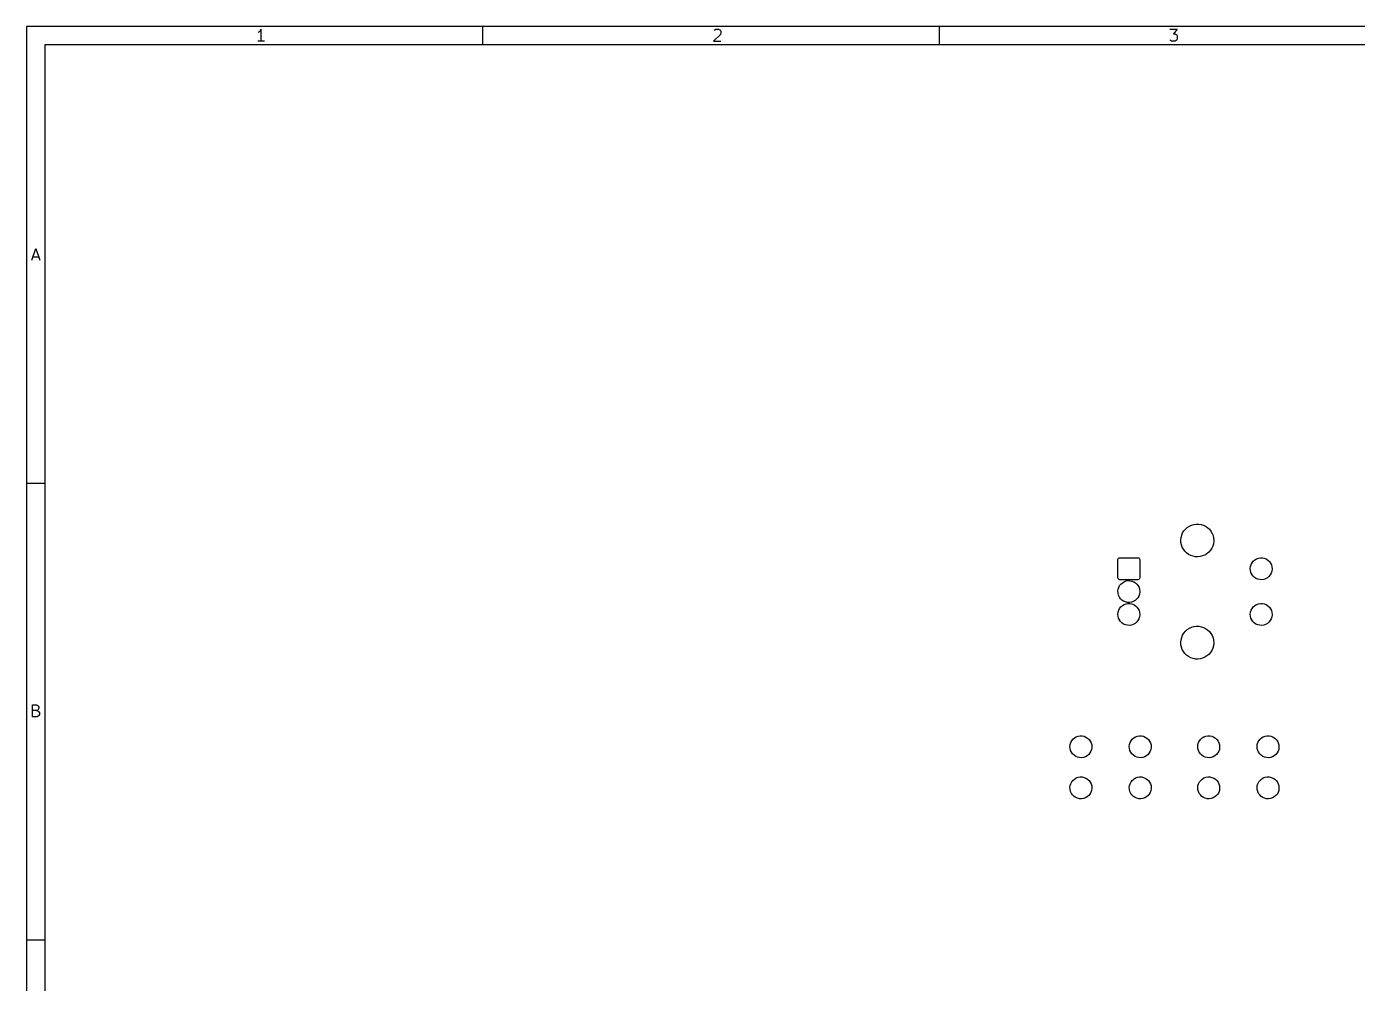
# Model space of a CAD drawing. Extents: x 10 to 584, y -410 to -10.
# Drawn here: x 10 to 155.8, y -114.8 to -10 of the extents above; entities that cross this region are included whole.
import ezdxf

# ---------------------------------------------------------------- set-up
doc = ezdxf.new("R2010")
doc.units = 0
doc.layers.add('BLACK', color=7, linetype='CONTINUOUS')

msp = doc.modelspace()

# ---------------------------------------------------------------- linework, layer by layer
at = {"layer": 'BLACK', "linetype": 'CONTINUOUS'}
for p, q in [((10, -10), (10, -409.989)), ((584.004, -10), (10, -10)), ((60, -12), (60, -10)), ((110, -12), (110, -10)), ((35.4464, -10.5976), (35.3226, -10.6595)), ((36.0655, -11.5881), (35.3226, -11.5881)), ((35.5702, -10.4738), (35.4464, -10.5976)), ((35.694, -10.2881), (35.5702, -10.4738)), ((35.694, -11.5881), (35.694, -10.2881)), ((86.0036, -10.8452), (85.2607, -11.5881)), ((85.2607, -11.5881), (86.0655, -11.5881)), ((85.3226, -10.4119), (85.3845, -10.35)), ((85.3845, -10.35), (85.5083, -10.2881)), ((85.5083, -10.2881), (85.8179, -10.2881)), ((85.8179, -10.2881), (85.9417, -10.35)), ((85.9417, -10.35), (86.0036, -10.4119)), ((86.0036, -10.4119), (86.0655, -10.5357)), ((86.0655, -10.6595), (86.0036, -10.8452)), ((86.0655, -10.5357), (86.0655, -10.6595)), ((135.261, -10.2881), (136.065, -10.2881)), ((135.323, -11.5262), (135.261, -11.4643)), ((135.446, -11.5881), (135.323, -11.5262)), ((135.818, -11.5881), (135.446, -11.5881)), ((136.065, -10.2881), (135.632, -10.7833)), ((135.632, -10.7833), (135.818, -10.7833)), ((135.818, -10.7833), (135.942, -10.8452)), ((135.942, -11.5262), (135.818, -11.5881)), ((135.942, -10.8452), (136.004, -10.9071)), ((136.004, -11.4643), (135.942, -11.5262)), ((136.004, -10.9071), (136.065, -11.031)), ((136.065, -11.3405), (136.004, -11.4643)), ((136.065, -11.031), (136.065, -11.3405)), ((12, -12), (12, -407.989)), ((582.004, -12), (12, -12)), ((10.5667, -35.5881), (11, -34.2881)), ((11, -34.2881), (11.4333, -35.5881)), ((10.6905, -35.2167), (11.3095, -35.2167)), ((10, -60), (12, -60)), ((136.55, -65.7017), (136.653, -65.4556)), ((136.653, -65.4556), (136.792, -65.2275)), ((136.792, -65.2275), (136.962, -65.0224)), ((136.962, -65.0224), (137.161, -64.8448)), ((137.161, -64.8448), (137.385, -64.6985)), ((137.385, -64.6985), (137.627, -64.5868)), ((137.627, -64.5868), (137.883, -64.5121)), ((137.883, -64.5121), (138.147, -64.4762)), ((138.147, -64.4762), (138.414, -64.4796)), ((138.414, -64.4796), (138.677, -64.5225)), ((138.677, -64.5225), (138.931, -64.6039)), ((138.931, -64.6039), (139.171, -64.7219)), ((139.171, -64.7219), (139.39, -64.8739)), ((139.39, -64.8739), (139.584, -65.0567)), ((139.584, -65.0567), (139.749, -65.2663)), ((139.749, -65.2663), (139.882, -65.4979)), ((139.882, -65.4979), (139.979, -65.7465)), ((136.458, -66.2257), (136.485, -65.9602)), ((136.471, -66.4922), (136.458, -66.2257)), ((136.523, -66.7538), (136.471, -66.4922)), ((136.485, -65.9602), (136.55, -65.7017)), ((136.613, -67.0049), (136.523, -66.7538)), ((136.739, -67.2399), (136.613, -67.0049)), ((139.949, -66.8884), (139.839, -67.1317)), ((140.021, -66.6317), (139.949, -66.8884)), ((139.979, -65.7465), (140.037, -66.0067)), ((140.055, -66.367), (140.021, -66.6317)), ((140.037, -66.0067), (140.057, -66.2728)), ((140.057, -66.2728), (140.055, -66.367)), ((129.557, -68.3728), (129.572, -68.2963)), ((129.557, -70.3728), (129.557, -68.3728)), ((129.572, -68.2963), (129.616, -68.2314)), ((129.616, -68.2314), (129.681, -68.188)), ((129.681, -68.188), (129.757, -68.1728)), ((129.757, -68.1728), (131.757, -68.1728)), ((131.757, -68.1728), (131.834, -68.188)), ((131.834, -68.188), (131.899, -68.2314)), ((131.899, -68.2314), (131.942, -68.2963)), ((131.942, -68.2963), (131.957, -68.3728)), ((131.957, -68.3728), (131.957, -70.3728)), ((136.899, -67.4537), (136.739, -67.2399)), ((137.088, -67.6415), (136.899, -67.4537)), ((137.303, -67.7993), (137.088, -67.6415)), ((137.539, -67.9235), (137.303, -67.7993)), ((137.791, -68.0115), (137.539, -67.9235)), ((138.053, -68.0612), (137.791, -68.0115)), ((138.32, -68.0717), (138.053, -68.0612)), ((138.585, -68.0427), (138.32, -68.0717)), ((138.843, -67.9747), (138.585, -68.0427)), ((139.088, -67.8694), (138.843, -67.9747)), ((139.315, -67.729), (139.088, -67.8694)), ((139.519, -67.5567), (139.315, -67.729)), ((139.695, -67.3561), (139.519, -67.5567)), ((139.839, -67.1317), (139.695, -67.3561)), ((144.387, -68.5468), (144.552, -68.402)), ((144.552, -68.402), (144.741, -68.2897)), ((144.741, -68.2897), (144.947, -68.2137)), ((144.947, -68.2137), (145.163, -68.1765)), ((145.163, -68.1765), (145.383, -68.1794)), ((145.383, -68.1794), (145.598, -68.2222)), ((145.598, -68.2222), (145.802, -68.3036)), ((145.802, -68.3036), (145.988, -68.4208)), ((145.988, -68.4208), (146.149, -68.5698)), ((144.058, -69.3414), (144.083, -69.1233)), ((144.072, -69.5605), (144.058, -69.3414)), ((144.126, -69.7734), (144.072, -69.5605)), ((144.083, -69.1233), (144.149, -68.9136)), ((144.218, -69.9728), (144.126, -69.7734)), ((144.149, -68.9136), (144.251, -68.7192)), ((144.345, -70.1521), (144.218, -69.9728)), ((144.251, -68.7192), (144.387, -68.5468)), ((146.149, -68.5698), (146.28, -68.7458)), ((146.353, -69.8609), (146.246, -70.0525)), ((146.28, -68.7458), (146.377, -68.9428)), ((146.424, -69.6529), (146.353, -69.8609)), ((146.377, -68.9428), (146.437, -69.1541)), ((146.456, -69.4356), (146.424, -69.6529)), ((146.437, -69.1541), (146.457, -69.3728)), ((146.457, -69.3728), (146.456, -69.4356)), ((129.572, -70.4493), (129.557, -70.3728)), ((129.616, -70.5142), (129.572, -70.4493)), ((129.583, -71.6233), (129.649, -71.4136)), ((129.681, -70.5576), (129.616, -70.5142)), ((129.649, -71.4136), (129.751, -71.2192)), ((129.757, -70.5728), (129.681, -70.5576)), ((129.751, -71.2192), (129.887, -71.0468)), ((131.757, -70.5728), (129.757, -70.5728)), ((129.887, -71.0468), (130.052, -70.902)), ((130.052, -70.902), (130.241, -70.7897)), ((130.241, -70.7897), (130.447, -70.7137)), ((130.447, -70.7137), (130.663, -70.6765)), ((130.663, -70.6765), (130.883, -70.6794)), ((130.883, -70.6794), (131.098, -70.7222)), ((131.098, -70.7222), (131.302, -70.8036)), ((131.302, -70.8036), (131.488, -70.9208)), ((131.488, -70.9208), (131.649, -71.0698)), ((131.649, -71.0698), (131.78, -71.2458)), ((131.834, -70.5576), (131.757, -70.5728)), ((131.78, -71.2458), (131.877, -71.4428)), ((131.899, -70.5142), (131.834, -70.5576)), ((131.942, -70.4493), (131.899, -70.5142)), ((131.957, -70.3728), (131.942, -70.4493)), ((144.502, -70.3054), (144.345, -70.1521)), ((144.685, -70.4274), (144.502, -70.3054)), ((144.886, -70.5141), (144.685, -70.4274)), ((145.101, -70.5625), (144.886, -70.5141)), ((145.32, -70.5712), (145.101, -70.5625)), ((145.537, -70.5396), (145.32, -70.5712)), ((145.745, -70.4691), (145.537, -70.5396)), ((145.937, -70.3618), (145.745, -70.4691)), ((146.106, -70.2213), (145.937, -70.3618)), ((146.246, -70.0525), (146.106, -70.2213)), ((129.558, -71.8414), (129.583, -71.6233)), ((129.572, -72.0605), (129.558, -71.8414)), ((129.626, -72.2734), (129.572, -72.0605)), ((129.718, -72.4728), (129.626, -72.2734)), ((129.845, -72.6521), (129.718, -72.4728)), ((130.002, -72.8054), (129.845, -72.6521)), ((130.185, -72.9274), (130.002, -72.8054)), ((131.437, -72.8618), (131.245, -72.9691)), ((131.606, -72.7213), (131.437, -72.8618)), ((131.746, -72.5525), (131.606, -72.7213)), ((131.853, -72.3609), (131.746, -72.5525)), ((131.924, -72.1529), (131.853, -72.3609)), ((131.877, -71.4428), (131.937, -71.6541)), ((131.956, -71.9356), (131.924, -72.1529)), ((131.937, -71.6541), (131.957, -71.8728)), ((131.957, -71.8728), (131.956, -71.9356)), ((129.558, -74.3414), (129.583, -74.1233)), ((129.572, -74.5605), (129.558, -74.3414)), ((129.583, -74.1233), (129.649, -73.9136)), ((129.649, -73.9136), (129.751, -73.7192)), ((129.751, -73.7192), (129.887, -73.5468)), ((129.887, -73.5468), (130.052, -73.402)), ((130.052, -73.402), (130.241, -73.2897)), ((130.386, -73.0141), (130.185, -72.9274)), ((130.241, -73.2897), (130.447, -73.2137)), ((130.601, -73.0625), (130.386, -73.0141)), ((130.447, -73.2137), (130.663, -73.1765)), ((130.82, -73.0712), (130.601, -73.0625)), ((130.663, -73.1765), (130.883, -73.1794)), ((131.037, -73.0396), (130.82, -73.0712)), ((130.883, -73.1794), (131.098, -73.2222)), ((131.245, -72.9691), (131.037, -73.0396)), ((131.098, -73.2222), (131.302, -73.3036)), ((131.302, -73.3036), (131.488, -73.4208)), ((131.488, -73.4208), (131.649, -73.5698)), ((131.649, -73.5698), (131.78, -73.7458)), ((131.78, -73.7458), (131.877, -73.9428)), ((131.877, -73.9428), (131.937, -74.1541)), ((131.937, -74.1541), (131.957, -74.3728)), ((144.058, -74.3414), (144.083, -74.1233)), ((144.072, -74.5605), (144.058, -74.3414)), ((144.083, -74.1233), (144.149, -73.9136)), ((144.149, -73.9136), (144.251, -73.7192)), ((144.251, -73.7192), (144.387, -73.5468)), ((144.387, -73.5468), (144.552, -73.402)), ((144.552, -73.402), (144.741, -73.2897)), ((144.741, -73.2897), (144.947, -73.2137)), ((144.947, -73.2137), (145.163, -73.1765)), ((145.163, -73.1765), (145.383, -73.1794)), ((145.383, -73.1794), (145.598, -73.2222)), ((145.598, -73.2222), (145.802, -73.3036)), ((145.802, -73.3036), (145.988, -73.4208)), ((145.988, -73.4208), (146.149, -73.5698)), ((146.149, -73.5698), (146.28, -73.7458)), ((146.28, -73.7458), (146.377, -73.9428)), ((146.377, -73.9428), (146.437, -74.1541)), ((146.437, -74.1541), (146.457, -74.3728)), ((129.626, -74.7734), (129.572, -74.5605)), ((129.718, -74.9728), (129.626, -74.7734)), ((129.845, -75.1521), (129.718, -74.9728)), ((130.002, -75.3054), (129.845, -75.1521)), ((130.185, -75.4274), (130.002, -75.3054)), ((130.386, -75.5141), (130.185, -75.4274)), ((130.601, -75.5625), (130.386, -75.5141)), ((130.82, -75.5712), (130.601, -75.5625)), ((131.037, -75.5396), (130.82, -75.5712)), ((131.245, -75.4691), (131.037, -75.5396)), ((131.437, -75.3618), (131.245, -75.4691)), ((131.606, -75.2213), (131.437, -75.3618)), ((131.746, -75.0525), (131.606, -75.2213)), ((131.853, -74.8609), (131.746, -75.0525)), ((131.924, -74.6529), (131.853, -74.8609)), ((131.956, -74.4356), (131.924, -74.6529)), ((131.957, -74.3728), (131.956, -74.4356)), ((137.385, -75.8985), (137.627, -75.7868)), ((137.627, -75.7868), (137.883, -75.7121)), ((137.883, -75.7121), (138.147, -75.6762)), ((138.147, -75.6762), (138.414, -75.6796)), ((138.414, -75.6796), (138.677, -75.7225)), ((138.677, -75.7225), (138.931, -75.8039)), ((138.931, -75.8039), (139.171, -75.9219)), ((144.126, -74.7734), (144.072, -74.5605)), ((144.218, -74.9728), (144.126, -74.7734)), ((144.345, -75.1521), (144.218, -74.9728)), ((144.502, -75.3054), (144.345, -75.1521)), ((144.685, -75.4274), (144.502, -75.3054)), ((144.886, -75.5141), (144.685, -75.4274)), ((145.101, -75.5625), (144.886, -75.5141)), ((145.32, -75.5712), (145.101, -75.5625)), ((145.537, -75.5396), (145.32, -75.5712)), ((145.745, -75.4691), (145.537, -75.5396)), ((145.937, -75.3618), (145.745, -75.4691)), ((146.106, -75.2213), (145.937, -75.3618)), ((146.246, -75.0525), (146.106, -75.2213)), ((146.353, -74.8609), (146.246, -75.0525)), ((146.424, -74.6529), (146.353, -74.8609)), ((146.456, -74.4356), (146.424, -74.6529)), ((146.457, -74.3728), (146.456, -74.4356)), ((136.458, -77.4257), (136.485, -77.1602)), ((136.485, -77.1602), (136.55, -76.9017)), ((136.55, -76.9017), (136.653, -76.6556)), ((136.653, -76.6556), (136.792, -76.4275)), ((136.792, -76.4275), (136.962, -76.2224)), ((136.962, -76.2224), (137.161, -76.0448)), ((137.161, -76.0448), (137.385, -75.8985)), ((139.171, -75.9219), (139.39, -76.0739)), ((139.39, -76.0739), (139.584, -76.2567)), ((139.584, -76.2567), (139.749, -76.4663)), ((139.749, -76.4663), (139.882, -76.6979)), ((139.882, -76.6979), (139.979, -76.9465)), ((139.979, -76.9465), (140.037, -77.2067)), ((140.037, -77.2067), (140.057, -77.4728)), ((136.471, -77.6922), (136.458, -77.4257)), ((136.523, -77.9538), (136.471, -77.6922)), ((136.613, -78.2049), (136.523, -77.9538)), ((136.739, -78.4399), (136.613, -78.2049)), ((136.899, -78.6537), (136.739, -78.4399)), ((137.088, -78.8415), (136.899, -78.6537)), ((139.695, -78.5561), (139.519, -78.7567)), ((139.839, -78.3317), (139.695, -78.5561)), ((139.949, -78.0884), (139.839, -78.3317)), ((140.021, -77.8317), (139.949, -78.0884)), ((140.055, -77.567), (140.021, -77.8317)), ((140.057, -77.4728), (140.055, -77.567)), ((137.303, -78.9993), (137.088, -78.8415)), ((137.539, -79.1235), (137.303, -78.9993)), ((137.791, -79.2115), (137.539, -79.1235)), ((138.053, -79.2612), (137.791, -79.2115)), ((138.32, -79.2717), (138.053, -79.2612)), ((138.585, -79.2427), (138.32, -79.2717)), ((138.843, -79.1747), (138.585, -79.2427)), ((139.088, -79.0694), (138.843, -79.1747)), ((139.315, -78.929), (139.088, -79.0694)), ((139.519, -78.7567), (139.315, -78.929)), ((10.6595, -85.5881), (10.6595, -84.2881)), ((10.6595, -84.2881), (11.0929, -84.2881)), ((11.0929, -84.2881), (11.2167, -84.35)), ((11.2167, -84.35), (11.2786, -84.4119)), ((11.2786, -84.4119), (11.3405, -84.5357)), ((11.3405, -84.5357), (11.3405, -84.6595)), ((11.0929, -84.9071), (10.6595, -84.9071)), ((11.1548, -85.5881), (10.6595, -85.5881)), ((11.2167, -84.8452), (11.0929, -84.9071)), ((11.0929, -84.9071), (11.2786, -84.969)), ((11.2786, -85.5262), (11.1548, -85.5881)), ((11.2786, -84.7833), (11.2167, -84.8452)), ((11.3405, -84.6595), (11.2786, -84.7833)), ((11.2786, -84.969), (11.3405, -85.031)), ((11.3405, -85.4643), (11.2786, -85.5262)), ((11.3405, -85.031), (11.4024, -85.1548)), ((11.4024, -85.3405), (11.3405, -85.4643)), ((11.4024, -85.1548), (11.4024, -85.3405)), ((124.308, -88.8414), (124.333, -88.6233)), ((124.322, -89.0605), (124.308, -88.8414)), ((124.333, -88.6233), (124.399, -88.4136)), ((124.399, -88.4136), (124.501, -88.2192)), ((124.501, -88.2192), (124.637, -88.0468)), ((124.637, -88.0468), (124.802, -87.902)), ((124.802, -87.902), (124.991, -87.7897)), ((124.991, -87.7897), (125.197, -87.7137)), ((125.197, -87.7137), (125.413, -87.6765)), ((125.413, -87.6765), (125.633, -87.6794)), ((125.633, -87.6794), (125.848, -87.7222)), ((125.848, -87.7222), (126.052, -87.8036)), ((126.052, -87.8036), (126.238, -87.9208)), ((126.238, -87.9208), (126.399, -88.0698)), ((126.399, -88.0698), (126.53, -88.2458)), ((126.53, -88.2458), (126.627, -88.4428)), ((126.627, -88.4428), (126.687, -88.6541)), ((126.687, -88.6541), (126.707, -88.8728)), ((126.707, -88.8728), (126.706, -88.9356)), ((130.808, -88.8414), (130.833, -88.6233)), ((130.822, -89.0605), (130.808, -88.8414)), ((130.833, -88.6233), (130.899, -88.4136)), ((130.899, -88.4136), (131.001, -88.2192)), ((131.001, -88.2192), (131.137, -88.0468)), ((131.137, -88.0468), (131.302, -87.902)), ((131.302, -87.902), (131.491, -87.7897)), ((131.491, -87.7897), (131.697, -87.7137)), ((131.697, -87.7137), (131.913, -87.6765)), ((131.913, -87.6765), (132.133, -87.6794)), ((132.133, -87.6794), (132.348, -87.7222)), ((132.348, -87.7222), (132.552, -87.8036)), ((132.552, -87.8036), (132.738, -87.9208)), ((132.738, -87.9208), (132.899, -88.0698)), ((132.899, -88.0698), (133.03, -88.2458)), ((133.03, -88.2458), (133.127, -88.4428)), ((133.127, -88.4428), (133.187, -88.6541)), ((133.187, -88.6541), (133.207, -88.8728)), ((133.207, -88.8728), (133.206, -88.9356)), ((138.308, -88.8414), (138.333, -88.6233)), ((138.322, -89.0605), (138.308, -88.8414)), ((138.333, -88.6233), (138.399, -88.4136)), ((138.399, -88.4136), (138.501, -88.2192)), ((138.501, -88.2192), (138.637, -88.0468)), ((138.637, -88.0468), (138.802, -87.902)), ((138.802, -87.902), (138.991, -87.7897)), ((138.991, -87.7897), (139.197, -87.7137)), ((139.197, -87.7137), (139.413, -87.6765)), ((139.413, -87.6765), (139.633, -87.6794)), ((139.633, -87.6794), (139.848, -87.7222)), ((139.848, -87.7222), (140.052, -87.8036)), ((140.052, -87.8036), (140.238, -87.9208)), ((140.238, -87.9208), (140.399, -88.0698)), ((140.399, -88.0698), (140.53, -88.2458)), ((140.53, -88.2458), (140.627, -88.4428)), ((140.627, -88.4428), (140.687, -88.6541)), ((140.687, -88.6541), (140.707, -88.8728)), ((140.707, -88.8728), (140.706, -88.9356)), ((144.808, -88.8414), (144.833, -88.6233)), ((144.822, -89.0605), (144.808, -88.8414)), ((144.833, -88.6233), (144.899, -88.4136)), ((144.899, -88.4136), (145.001, -88.2192)), ((145.001, -88.2192), (145.137, -88.0468)), ((145.137, -88.0468), (145.302, -87.902)), ((145.302, -87.902), (145.491, -87.7897)), ((145.491, -87.7897), (145.697, -87.7137)), ((145.697, -87.7137), (145.913, -87.6765)), ((145.913, -87.6765), (146.133, -87.6794)), ((146.133, -87.6794), (146.348, -87.7222)), ((146.348, -87.7222), (146.552, -87.8036)), ((146.552, -87.8036), (146.738, -87.9208)), ((146.738, -87.9208), (146.899, -88.0698)), ((146.899, -88.0698), (147.03, -88.2458)), ((147.03, -88.2458), (147.127, -88.4428)), ((147.127, -88.4428), (147.187, -88.6541)), ((147.187, -88.6541), (147.207, -88.8728)), ((147.207, -88.8728), (147.206, -88.9356)), ((124.376, -89.2734), (124.322, -89.0605)), ((124.468, -89.4728), (124.376, -89.2734)), ((124.595, -89.6521), (124.468, -89.4728)), ((124.752, -89.8054), (124.595, -89.6521)), ((124.935, -89.9274), (124.752, -89.8054)), ((125.136, -90.0141), (124.935, -89.9274)), ((125.351, -90.0625), (125.136, -90.0141)), ((125.57, -90.0712), (125.351, -90.0625)), ((125.787, -90.0396), (125.57, -90.0712)), ((125.995, -89.9691), (125.787, -90.0396)), ((126.187, -89.8618), (125.995, -89.9691)), ((126.356, -89.7213), (126.187, -89.8618)), ((126.496, -89.5525), (126.356, -89.7213)), ((126.603, -89.3609), (126.496, -89.5525)), ((126.674, -89.1529), (126.603, -89.3609)), ((126.706, -88.9356), (126.674, -89.1529)), ((130.876, -89.2734), (130.822, -89.0605)), ((130.968, -89.4728), (130.876, -89.2734)), ((131.095, -89.6521), (130.968, -89.4728)), ((131.252, -89.8054), (131.095, -89.6521)), ((131.435, -89.9274), (131.252, -89.8054)), ((131.636, -90.0141), (131.435, -89.9274)), ((131.851, -90.0625), (131.636, -90.0141)), ((132.07, -90.0712), (131.851, -90.0625)), ((132.287, -90.0396), (132.07, -90.0712)), ((132.495, -89.9691), (132.287, -90.0396)), ((132.687, -89.8618), (132.495, -89.9691)), ((132.856, -89.7213), (132.687, -89.8618)), ((132.996, -89.5525), (132.856, -89.7213)), ((133.103, -89.3609), (132.996, -89.5525)), ((133.174, -89.1529), (133.103, -89.3609)), ((133.206, -88.9356), (133.174, -89.1529)), ((138.376, -89.2734), (138.322, -89.0605)), ((138.468, -89.4728), (138.376, -89.2734)), ((138.595, -89.6521), (138.468, -89.4728)), ((138.752, -89.8054), (138.595, -89.6521)), ((138.935, -89.9274), (138.752, -89.8054)), ((139.136, -90.0141), (138.935, -89.9274)), ((139.351, -90.0625), (139.136, -90.0141)), ((139.57, -90.0712), (139.351, -90.0625)), ((139.787, -90.0396), (139.57, -90.0712)), ((139.995, -89.9691), (139.787, -90.0396)), ((140.187, -89.8618), (139.995, -89.9691)), ((140.356, -89.7213), (140.187, -89.8618)), ((140.496, -89.5525), (140.356, -89.7213)), ((140.603, -89.3609), (140.496, -89.5525)), ((140.674, -89.1529), (140.603, -89.3609)), ((140.706, -88.9356), (140.674, -89.1529)), ((144.876, -89.2734), (144.822, -89.0605)), ((144.968, -89.4728), (144.876, -89.2734)), ((145.095, -89.6521), (144.968, -89.4728)), ((145.252, -89.8054), (145.095, -89.6521)), ((145.435, -89.9274), (145.252, -89.8054)), ((145.636, -90.0141), (145.435, -89.9274)), ((145.851, -90.0625), (145.636, -90.0141)), ((146.07, -90.0712), (145.851, -90.0625)), ((146.287, -90.0396), (146.07, -90.0712)), ((146.495, -89.9691), (146.287, -90.0396)), ((146.687, -89.8618), (146.495, -89.9691)), ((146.856, -89.7213), (146.687, -89.8618)), ((146.996, -89.5525), (146.856, -89.7213)), ((147.103, -89.3609), (146.996, -89.5525)), ((147.174, -89.1529), (147.103, -89.3609)), ((147.206, -88.9356), (147.174, -89.1529)), ((124.308, -93.3414), (124.333, -93.1233)), ((124.333, -93.1233), (124.399, -92.9136)), ((124.399, -92.9136), (124.501, -92.7192)), ((124.501, -92.7192), (124.637, -92.5468)), ((124.637, -92.5468), (124.802, -92.402)), ((124.802, -92.402), (124.991, -92.2897)), ((124.991, -92.2897), (125.197, -92.2137)), ((125.197, -92.2137), (125.413, -92.1765)), ((125.413, -92.1765), (125.633, -92.1794)), ((125.633, -92.1794), (125.848, -92.2222)), ((125.848, -92.2222), (126.052, -92.3036)), ((126.052, -92.3036), (126.238, -92.4208)), ((126.238, -92.4208), (126.399, -92.5698)), ((126.399, -92.5698), (126.53, -92.7458)), ((126.53, -92.7458), (126.627, -92.9428)), ((126.627, -92.9428), (126.687, -93.1541)), ((126.687, -93.1541), (126.707, -93.3728)), ((130.808, -93.3414), (130.833, -93.1233)), ((130.833, -93.1233), (130.899, -92.9136)), ((130.899, -92.9136), (131.001, -92.7192)), ((131.001, -92.7192), (131.137, -92.5468)), ((131.137, -92.5468), (131.302, -92.402)), ((131.302, -92.402), (131.491, -92.2897)), ((131.491, -92.2897), (131.697, -92.2137)), ((131.697, -92.2137), (131.913, -92.1765)), ((131.913, -92.1765), (132.133, -92.1794)), ((132.133, -92.1794), (132.348, -92.2222)), ((132.348, -92.2222), (132.552, -92.3036)), ((132.552, -92.3036), (132.738, -92.4208)), ((132.738, -92.4208), (132.899, -92.5698)), ((132.899, -92.5698), (133.03, -92.7458)), ((133.03, -92.7458), (133.127, -92.9428)), ((133.127, -92.9428), (133.187, -93.1541)), ((133.187, -93.1541), (133.207, -93.3728)), ((138.308, -93.3414), (138.333, -93.1233)), ((138.333, -93.1233), (138.399, -92.9136)), ((138.399, -92.9136), (138.501, -92.7192)), ((138.501, -92.7192), (138.637, -92.5468)), ((138.637, -92.5468), (138.802, -92.402)), ((138.802, -92.402), (138.991, -92.2897)), ((138.991, -92.2897), (139.197, -92.2137)), ((139.197, -92.2137), (139.413, -92.1765)), ((139.413, -92.1765), (139.633, -92.1794)), ((139.633, -92.1794), (139.848, -92.2222)), ((139.848, -92.2222), (140.052, -92.3036)), ((140.052, -92.3036), (140.238, -92.4208)), ((140.238, -92.4208), (140.399, -92.5698)), ((140.399, -92.5698), (140.53, -92.7458)), ((140.53, -92.7458), (140.627, -92.9428)), ((140.627, -92.9428), (140.687, -93.1541)), ((140.687, -93.1541), (140.707, -93.3728)), ((144.808, -93.3414), (144.833, -93.1233)), ((144.833, -93.1233), (144.899, -92.9136)), ((144.899, -92.9136), (145.001, -92.7192)), ((145.001, -92.7192), (145.137, -92.5468)), ((145.137, -92.5468), (145.302, -92.402)), ((145.302, -92.402), (145.491, -92.2897)), ((145.491, -92.2897), (145.697, -92.2137)), ((145.697, -92.2137), (145.913, -92.1765)), ((145.913, -92.1765), (146.133, -92.1794)), ((146.133, -92.1794), (146.348, -92.2222)), ((146.348, -92.2222), (146.552, -92.3036)), ((146.552, -92.3036), (146.738, -92.4208)), ((146.738, -92.4208), (146.899, -92.5698)), ((146.899, -92.5698), (147.03, -92.7458)), ((147.03, -92.7458), (147.127, -92.9428)), ((147.127, -92.9428), (147.187, -93.1541)), ((147.187, -93.1541), (147.207, -93.3728)), ((124.322, -93.5605), (124.308, -93.3414)), ((124.376, -93.7734), (124.322, -93.5605)), ((124.468, -93.9728), (124.376, -93.7734)), ((124.595, -94.1521), (124.468, -93.9728)), ((124.752, -94.3054), (124.595, -94.1521)), ((124.935, -94.4274), (124.752, -94.3054)), ((125.136, -94.5141), (124.935, -94.4274)), ((125.351, -94.5625), (125.136, -94.5141)), ((125.57, -94.5712), (125.351, -94.5625)), ((125.787, -94.5396), (125.57, -94.5712)), ((125.995, -94.4691), (125.787, -94.5396)), ((126.187, -94.3618), (125.995, -94.4691)), ((126.356, -94.2213), (126.187, -94.3618)), ((126.496, -94.0525), (126.356, -94.2213)), ((126.603, -93.8609), (126.496, -94.0525)), ((126.674, -93.6529), (126.603, -93.8609)), ((126.706, -93.4356), (126.674, -93.6529)), ((126.707, -93.3728), (126.706, -93.4356)), ((130.822, -93.5605), (130.808, -93.3414)), ((130.876, -93.7734), (130.822, -93.5605)), ((130.968, -93.9728), (130.876, -93.7734)), ((131.095, -94.1521), (130.968, -93.9728)), ((131.252, -94.3054), (131.095, -94.1521)), ((131.435, -94.4274), (131.252, -94.3054)), ((131.636, -94.5141), (131.435, -94.4274)), ((131.851, -94.5625), (131.636, -94.5141)), ((132.07, -94.5712), (131.851, -94.5625)), ((132.287, -94.5396), (132.07, -94.5712)), ((132.495, -94.4691), (132.287, -94.5396)), ((132.687, -94.3618), (132.495, -94.4691)), ((132.856, -94.2213), (132.687, -94.3618)), ((132.996, -94.0525), (132.856, -94.2213)), ((133.103, -93.8609), (132.996, -94.0525)), ((133.174, -93.6529), (133.103, -93.8609)), ((133.206, -93.4356), (133.174, -93.6529)), ((133.207, -93.3728), (133.206, -93.4356)), ((138.322, -93.5605), (138.308, -93.3414)), ((138.376, -93.7734), (138.322, -93.5605)), ((138.468, -93.9728), (138.376, -93.7734)), ((138.595, -94.1521), (138.468, -93.9728)), ((138.752, -94.3054), (138.595, -94.1521)), ((138.935, -94.4274), (138.752, -94.3054)), ((139.136, -94.5141), (138.935, -94.4274)), ((139.351, -94.5625), (139.136, -94.5141)), ((139.57, -94.5712), (139.351, -94.5625)), ((139.787, -94.5396), (139.57, -94.5712)), ((139.995, -94.4691), (139.787, -94.5396)), ((140.187, -94.3618), (139.995, -94.4691)), ((140.356, -94.2213), (140.187, -94.3618)), ((140.496, -94.0525), (140.356, -94.2213)), ((140.603, -93.8609), (140.496, -94.0525)), ((140.674, -93.6529), (140.603, -93.8609)), ((140.706, -93.4356), (140.674, -93.6529)), ((140.707, -93.3728), (140.706, -93.4356)), ((144.822, -93.5605), (144.808, -93.3414)), ((144.876, -93.7734), (144.822, -93.5605)), ((144.968, -93.9728), (144.876, -93.7734)), ((145.095, -94.1521), (144.968, -93.9728)), ((145.252, -94.3054), (145.095, -94.1521)), ((145.435, -94.4274), (145.252, -94.3054)), ((145.636, -94.5141), (145.435, -94.4274)), ((145.851, -94.5625), (145.636, -94.5141)), ((146.07, -94.5712), (145.851, -94.5625)), ((146.287, -94.5396), (146.07, -94.5712)), ((146.495, -94.4691), (146.287, -94.5396)), ((146.687, -94.3618), (146.495, -94.4691)), ((146.856, -94.2213), (146.687, -94.3618)), ((146.996, -94.0525), (146.856, -94.2213)), ((147.103, -93.8609), (146.996, -94.0525)), ((147.174, -93.6529), (147.103, -93.8609)), ((147.206, -93.4356), (147.174, -93.6529)), ((147.207, -93.3728), (147.206, -93.4356)), ((10, -110), (12, -110))]:
    msp.add_line(p, q, dxfattribs=at)

doc.saveas('drawing.dxf')
